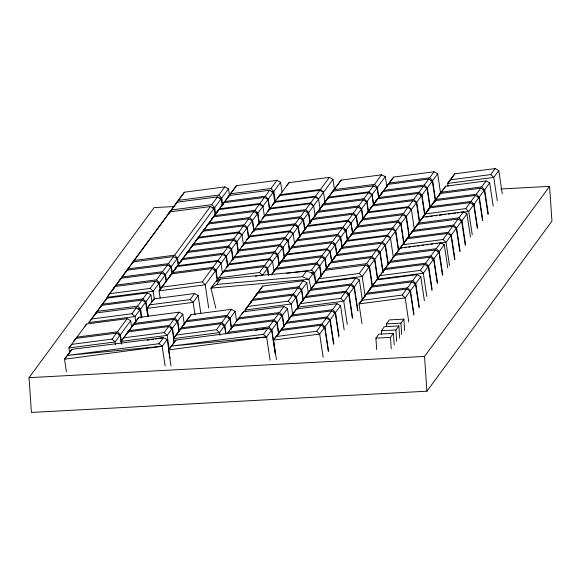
<?xml version="1.0" encoding="UTF-8"?>
<svg xmlns="http://www.w3.org/2000/svg" width="581" height="581" viewBox="0 0 581 581"><rect width="100%" height="100%" fill="white"/><g stroke="black" fill="none" stroke-linecap="round" stroke-linejoin="round"><path stroke-width="0.87" d="M500.706 188.992L549.582 186.37L551.95 221.143L426.919 391.202L31.418 412.445L29.05 377.665L154.081 207.613L174.896 206.495M184.395 324.888L182.783 314.161L179.18 312.15L138.801 317.415L131.626 327.009L130.689 320.705L127.079 318.7L86.7 323.973L68.936 347.954L69.742 353.321M159.158 283.15L153.173 291.284L107.027 297.312L115.125 286.477L155.505 281.204L159.158 283.15L160.095 289.403M107.027 297.312L115.125 286.477M121.168 278.263L113.302 288.772L121.168 278.263L161.54 272.99L165.193 274.936L166.268 282.083M127.094 270.194L119.294 280.623L127.094 270.194L167.473 264.921L171.119 266.868L172.194 274.021M133.202 261.886L125.22 272.562L133.202 261.886L173.581 256.613L177.234 258.56L178.171 264.813M170.001 211.833L131.386 264.181L170.001 211.833L210.38 206.56L214.099 208.426L215.166 215.573M177.111 202.173L168.541 213.648L177.111 202.173L217.483 196.901L221.172 198.796L222.247 205.95M184.453 192.188L175.615 204.018L184.453 192.188L224.825 186.908L228.515 188.81L229.451 195.071M140.021 309.731L135.01 316.551L88.864 322.571L96.047 312.985L136.419 307.712L140.021 309.731L141.227 317.778M88.864 322.571L96.047 312.985M101.646 305.366L94.463 314.953L101.646 305.366L142.025 300.094L145.628 302.113L147.77 316.413M106.955 298.147L99.772 307.734L106.955 298.147L147.334 292.875L150.937 294.894L152.004 302.04M170.001 358.223L167.183 339.449L163.414 337.706L71.884 349.37L64.527 359.232L66.408 371.746M120.093 335.114L115.082 341.933L68.936 347.954L71.695 344.388L112.068 339.115L116.498 333.095L120.093 335.114L121.429 344.097M74.237 340.749L77.048 337.103L117.427 331.831L127.079 318.7M109.838 293.666L150.21 288.394L155.505 281.204M116.113 285.133L156.492 279.853L161.54 272.99M122.104 276.984L162.484 271.712L167.473 264.921M128.031 268.923L168.41 263.643L173.581 256.613M134.255 260.455L174.634 255.182L210.38 206.56M171.388 209.959L211.76 204.686L217.483 196.901M178.461 200.329L218.841 195.056L224.825 186.908M91.624 319.005L131.996 313.733L136.419 307.712M97.223 311.38L137.603 306.107L142.025 300.094M102.532 304.161L142.911 298.888L147.334 292.875M130.689 320.705L120.383 334.721L121.727 343.661M165.193 274.936L159.448 282.744L160.523 289.897M166.515 281.749L165.44 274.602L171.119 266.868M177.234 258.56L171.366 266.534L172.441 273.687M178.599 265.306L177.532 258.153L214.099 208.426M221.172 198.796L214.687 207.62L215.762 214.774M228.515 188.81L221.76 197.998L222.835 205.144M145.628 302.113L140.609 308.932L141.953 317.872M148.068 316.013L145.918 301.713L150.937 294.894M172.187 328.57L167.175 335.39L121.03 341.417L128.205 331.831L168.584 326.558L172.187 328.57L174.068 341.091M131.626 327.009L138.801 317.415M121.03 341.417L128.205 331.831M133.499 324.634L126.317 334.228L133.499 324.634L173.872 319.368L177.474 321.38L178.948 331.214M160.145 297.98L159.078 290.827L171.715 273.811L212.094 268.545L215.718 270.521L217.33 281.248M227.556 266.265L226.082 256.432L222.479 254.413L182.107 259.685L169.87 276.149L177.052 266.556L217.432 261.283L221.027 263.302L222.501 273.135M174.925 269.272L182.107 259.685M187.394 252.495L180.212 262.082L187.394 252.495L227.767 247.223L231.369 249.234L232.843 259.068M192.681 245.298L185.499 254.892L192.681 245.298L233.061 240.033L236.656 242.045L238.268 252.771M248.494 237.789L247.019 227.955L243.417 225.936L203.038 231.209L190.808 247.673L197.99 238.079L238.363 232.807L241.965 234.826M195.862 240.795L203.038 231.209M208.332 224.019L201.149 233.606L208.332 224.019L248.704 218.746L252.307 220.758L253.781 230.592M213.619 216.822L206.437 226.416L213.619 216.822L253.991 211.557L257.594 213.568L259.206 224.295M269.431 209.313L267.957 199.479L264.355 197.46L223.975 202.733L211.745 219.197L218.928 209.603L259.3 204.33L262.902 206.349M218.928 209.603L216.757 212.377L223.975 202.733M229.284 195.514L222.102 205.1L229.284 195.514L269.664 190.241L273.266 192.26L274.74 202.094M236.54 185.644L227.708 197.482L236.54 185.644L276.919 180.371L280.608 182.267L282.083 192.1M200.844 313.428L198.157 295.547L194.562 293.528L154.183 298.801L147 308.395L148.206 316.434M123.782 337.844L164.162 332.572L168.584 326.558M129.076 330.654L169.449 325.382L173.872 319.368M134.378 323.435L174.758 318.163L179.18 312.15M161.91 287.152L202.282 281.887L212.094 268.545M172.63 272.576L213.002 267.304L217.432 261.283M177.684 265.699L218.057 260.426L222.479 254.413M182.971 258.509L223.344 253.236L227.767 247.223M188.259 251.319L228.631 246.046L233.061 240.033M193.567 244.1L233.94 238.827L238.363 232.807M198.615 237.222L238.994 231.957L243.417 225.936M203.909 230.032L244.281 224.76L248.704 218.746M209.196 222.843L249.569 217.57L253.991 211.557M214.505 215.624L254.877 210.351L259.3 204.33M219.553 208.746L259.932 203.481L264.355 197.46M224.862 201.527L265.241 196.255L269.664 190.241M230.555 193.793L270.928 188.52L276.919 180.371M198.157 295.547L193.146 302.367L147 308.395L149.76 304.822L190.14 299.549L194.562 293.528M167.183 339.449L162.172 346.269L67.461 355.39L158.991 343.72L163.414 337.706L155.367 338.963M177.474 321.38L172.463 328.2L174.068 338.926M182.783 314.161L177.771 320.981L179.246 330.814M215.718 270.521L205.224 284.799L208.71 308.046M226.082 256.432L216.016 270.121L217.628 280.848M227.97 266.781L226.358 256.054L231.369 249.234M233.257 259.591L231.645 248.864L236.656 242.045M247.019 227.955L236.954 241.645L238.566 252.372M248.9 238.304L247.295 227.578L252.307 220.758M254.195 231.115L252.582 220.388L257.594 213.568M267.957 199.479L257.891 213.169L259.366 223.002M269.86 209.806L268.248 199.072L273.266 192.26M280.608 182.267L273.854 191.454L275.467 202.181M174.046 343.073L173.37 338.607L180.553 329.02L220.933 323.748L224.527 325.759L225.74 333.806M185.84 321.823L178.657 331.417L185.84 321.823L226.22 316.558L229.822 318.57L231.427 329.296M191.149 314.604L183.966 324.198L191.149 314.604L231.528 309.332L235.123 311.351L236.605 321.184M334.46 189.253L332.978 179.42L329.405 177.372L289.026 182.637L216.321 281.357L219.066 277.791L259.446 272.518L263.781 266.628L267.376 268.647L268.313 274.907M215.805 308.191L210.947 288.132L216.655 284.436L220.693 278.953L306.354 271.247L313.42 273.114L315.955 283.579M275.111 353.342L271.618 330.095L267.848 328.352L175.949 340.045L168.584 349.9L171.003 365.994M176.13 335.034L216.51 329.761L220.933 323.748M181.417 327.844L221.797 322.571L226.22 316.558M186.726 320.625L227.106 315.352L231.528 309.332M221.521 274.283L224.273 270.717L264.645 265.444L268.981 259.547L272.576 261.573L274.05 271.407M226.474 267.543L229.226 263.977L269.599 258.712L273.934 252.815L277.529 254.834L279.141 265.568M231.652 260.499L234.404 256.933L274.784 251.66L279.12 245.763L282.715 247.789L284.32 258.516M236.837 253.447L239.59 249.881L279.962 244.616L284.298 238.718L287.893 240.737L289.505 251.471M242.037 246.373L244.79 242.807L285.169 237.542L289.505 231.645L293.093 233.664M246.99 239.641L249.743 236.075L290.122 230.802L294.451 224.905L298.046 226.931L299.527 236.765M252.169 232.589L254.921 229.023L295.301 223.758L299.636 217.86L303.231 219.879L304.705 229.713M257.354 225.544L260.106 221.978L300.486 216.706L304.814 210.809L308.409 212.835L310.022 223.562M262.554 218.471L265.306 214.905L305.686 209.632L310.022 203.735L313.617 205.761M267.507 211.731L270.259 208.165L310.639 202.9L314.975 197.003L318.57 199.022L320.175 209.748M314.975 197.003L274.595 202.275L272.424 205.049L275.169 201.484L315.548 196.218L319.877 190.328L323.472 192.347L308.7 212.443L310.312 223.169M277.398 198.281L280.18 194.679L320.552 189.406L329.405 177.372M224.527 325.759L219.516 332.579L219.923 335.259M229.822 318.57L224.803 325.389L226.016 333.436M235.123 311.351L230.112 318.17L231.587 328.004M259.801 275.677L262.459 275.329L267.376 268.647M268.742 275.409L267.667 268.255L277.529 254.834M282.715 247.789L277.798 254.471L279.272 264.304M287.893 240.737L282.983 247.426L284.458 257.26M298.046 226.931L288.183 240.345L289.658 250.179M303.231 219.879L298.314 226.561L299.796 236.402M308.409 212.835L303.5 219.516L304.974 229.35M325.084 203.081L323.544 192.253L332.978 179.42M227.222 333.748L243.497 311.794L283.869 306.521L287.472 308.54L289.084 319.267M245.298 311.823L245.029 310.036L252.212 300.442L292.584 295.177L296.187 297.189L297.93 308.809M257.499 293.252L250.317 302.839L257.499 293.252L297.871 287.98L301.474 289.999L302.948 299.832M262.808 286.034L255.625 295.62L262.808 286.034L303.18 280.761L306.783 282.78L308.395 293.507M271.392 274.828L275.568 269.33L315.948 264.057L319.55 266.076L321.024 275.91M271.639 274.675L275.568 269.33M280.855 262.14L273.673 271.726L280.855 262.14L321.235 256.867L324.837 258.879L326.311 268.712M336.675 254.623L335.193 244.79L331.598 242.771L291.219 248.043L278.982 264.508L286.164 254.921L326.544 249.648L330.139 251.66L331.657 261.443M284.036 257.637L291.219 248.043M296.506 240.854L289.323 250.44L296.506 240.854L336.886 235.581L340.481 237.6L341.962 247.433M301.793 233.664L294.611 243.25L301.793 233.664L342.173 228.391L345.775 230.403L347.249 240.236M357.605 226.147L356.131 216.314L352.529 214.302L312.157 219.567L299.919 236.031L307.102 226.445L347.482 221.172L351.077 223.184L352.558 233.017M304.974 229.161L312.157 219.567M317.444 212.377L310.261 221.964L317.444 212.377L357.823 207.105L361.418 209.124L362.9 218.957M322.731 205.187L315.548 214.774L322.731 205.187L363.11 199.915L366.705 201.927L368.187 211.76M378.543 197.671L377.069 187.837L373.467 185.826L333.095 191.091L320.857 207.555L328.04 197.968L368.419 192.696L372.014 194.708L373.496 204.541M328.04 197.968L325.868 200.735L333.095 191.091M341.178 180.095L331.221 193.466L341.178 180.095L381.55 174.83L385.326 176.609L386.801 186.443M216.655 284.436L302.323 276.738L306.354 271.247M227.374 333.654L228.478 332.223L268.85 326.95L273.273 320.937L276.876 322.949L278.619 334.569M231.006 328.599L233.765 325.033L274.138 319.761L278.56 313.74L282.163 315.759L283.775 326.486M236.314 321.38L239.074 317.807L279.446 312.542L283.869 306.521M271.618 330.095L266.606 336.915L171.518 346.058L263.425 334.365L267.848 328.352L255.4 330.298M247.789 306.463L288.161 301.19L292.584 295.177M253.076 299.273L293.449 294.001L297.871 287.98M258.378 292.047L298.757 286.782L303.18 280.761M286.397 273.353L311.525 270.078L315.948 264.057M276.433 268.153L316.812 262.881L321.235 256.867M281.741 260.934L322.121 255.662L326.544 249.648M286.796 254.064L327.176 248.791L331.598 242.771M292.083 246.867L332.463 241.602L336.886 235.581M297.37 239.677L337.75 234.404L342.173 228.391M302.679 232.458L343.059 227.186L347.482 221.172M307.734 225.588L348.106 220.315L352.529 214.302M313.021 218.391L353.401 213.125L357.823 207.105M318.308 211.201L358.688 205.928L363.11 199.915M323.617 203.982L363.989 198.709L368.419 192.696M328.672 197.112L369.044 191.839L373.467 185.826M334.148 189.653L374.527 184.38L381.55 174.83M276.876 322.949L271.864 329.768L275.488 353.909M278.895 334.198L277.152 322.578L282.163 315.759M287.472 308.54L282.46 315.36L284.073 326.086M296.187 297.189L291.175 304.008L292.78 314.735M301.474 289.999L296.463 296.818L298.206 308.438M303.376 300.326L301.771 289.599L306.783 282.78M319.55 266.076L314.532 272.888L316.144 283.622M321.431 276.425L319.819 265.699L324.837 258.879M335.193 244.79L325.128 258.48L326.602 268.313M340.481 237.6L335.469 244.412L337.082 255.146M342.369 247.949L340.756 237.222L345.775 230.403M356.131 216.314L346.065 230.003L347.54 239.837M358.019 226.67L356.407 215.936L361.418 209.124M363.307 219.473L361.694 208.746L366.705 201.927M377.069 187.837L367.003 201.527L368.477 211.361M378.972 198.165L377.367 187.438L385.326 176.609M297.886 308.998L297.617 307.211L304.793 297.625L345.172 292.352L348.774 294.364L352.398 318.504M310.087 290.427L302.904 300.021L310.087 290.427L350.459 285.162L354.061 287.174L357.547 310.414M315.389 283.208L308.213 292.802L315.389 283.208L355.768 277.936L359.37 279.955L362.457 300.515M276.476 359.762L273.52 340.096L280.703 330.502L321.082 325.237L324.685 327.248L328.309 351.389M285.961 323.356L278.778 332.942L285.961 323.356L326.34 318.083L329.935 320.102L333.559 344.235M291.248 316.166L284.065 325.752L291.248 316.166L331.628 310.893L335.222 312.905L338.846 337.045M296.557 308.947L289.374 318.533L296.557 308.947L336.936 303.674L340.531 305.686L344.155 329.826M369.233 266.875L362.188 276.462L316.042 282.489L325.113 270.325L365.493 265.052L369.233 266.875L372.189 286.549M316.042 282.489L325.113 270.325M330.56 262.917L323.385 272.504L330.56 262.917L370.939 257.644L374.542 259.656L377.49 279.33M335.869 255.698L328.686 265.285L335.869 255.698L376.248 250.426L379.851 252.437L382.799 272.111M341.156 248.501L333.981 258.095L341.156 248.501L381.535 243.236L385.138 245.247L388.086 264.914M398.45 250.825L395.494 231.158L391.899 229.139L351.52 234.412L339.282 250.876L346.465 241.282L386.844 236.017L390.447 238.028M346.465 241.282L344.301 244.056L351.52 234.412M356.807 227.222L349.624 236.808L356.807 227.222L397.186 221.949L400.788 223.961L403.737 243.635M362.094 220.025L354.911 229.618L362.094 220.025L402.473 214.759L406.075 216.771L409.024 236.438M419.388 222.349L416.432 202.682L412.837 200.663L372.457 205.935L360.22 222.4L367.403 212.806L407.782 207.54L411.384 209.552L414.333 229.219M365.275 215.522L372.457 205.935M377.744 198.746L370.562 208.332L377.744 198.746L418.124 193.473L421.719 195.485L424.675 215.159M383.032 191.548L375.849 201.142L383.032 191.548L423.411 186.283L427.013 188.295L429.962 207.962M388.34 184.33L381.158 193.923L388.34 184.33L428.72 179.064L432.315 181.076L435.401 201.636M393.693 177.052L386.51 186.639L393.693 177.052L434.072 171.78L437.675 173.799L440.623 193.466M300.37 303.638L340.749 298.365L345.172 292.352M305.657 296.448L346.036 291.175L350.459 285.162M310.966 289.229L351.345 283.956L355.768 277.936M276.28 336.522L316.66 331.25L321.082 325.237M281.538 329.369L321.918 324.104L326.34 318.083M286.825 322.179L327.205 316.906L331.628 310.893M292.134 314.96L332.506 309.688L336.936 303.674M318.933 278.727L359.312 273.455L365.493 265.052M326.137 268.93L366.517 263.658L370.939 257.644M331.446 261.711L371.825 256.439L376.248 250.426M336.733 254.522L377.113 249.249L381.535 243.236M342.042 247.303L382.421 242.03L386.844 236.017M347.097 240.425L387.476 235.16L391.899 229.139M352.384 233.235L392.763 227.963L397.186 221.949M357.671 226.045L398.05 220.773L402.473 214.759M362.98 218.826L403.359 213.554L407.782 207.54M368.034 211.949L408.414 206.683L412.837 200.663M373.322 204.759L413.701 199.486L418.124 193.473M378.609 197.569L418.988 192.296L423.411 186.283M383.918 190.35L424.297 185.078L428.72 179.064M389.27 183.066L429.649 177.793L434.072 171.78M324.685 327.248L319.666 334.068L323.159 357.308M329.935 320.102L324.924 326.921L328.548 351.055M333.835 343.865L330.211 319.724L335.222 312.905M340.531 305.686L335.52 312.505L339.006 335.753M348.774 294.364L343.763 301.183L347.249 324.43M354.061 287.174L349.05 293.993L352.536 317.233M359.37 279.955L354.359 286.774L357.983 310.908M374.542 259.656L369.531 266.476L372.479 286.142M377.788 278.924L374.832 259.257L379.851 252.437M385.138 245.247L380.127 252.067L383.213 272.627M388.384 264.515L385.428 244.848L395.494 231.158M398.726 250.447L395.77 230.78L400.788 223.961M406.075 216.771L401.057 223.591L404.144 244.151M409.322 236.039L406.366 216.372L416.432 202.682M419.664 221.971L416.708 202.304L421.719 195.485M427.013 188.295L421.995 195.114L424.951 214.781M430.26 207.562L427.304 187.895L432.315 181.076M437.675 173.799L432.656 180.611L435.612 200.285M428.328 266.396L423.317 273.215L377.171 279.236L384.353 269.649L424.733 264.377L428.328 266.396L431.952 290.529M401.653 248.123L399.881 248.356L407.056 238.769L447.435 233.497L451.038 235.508L454.662 259.649M361.985 323.581L359.029 303.914L366.212 294.32L406.591 289.055L410.186 291.066L413.81 315.207M371.499 287.13L364.316 296.717L371.499 287.13L411.878 281.858L415.48 283.877L419.104 308.01M376.808 279.911L369.625 289.498L376.808 279.911L417.187 274.639L420.782 276.658L424.406 300.791M377.171 279.236L384.353 269.649M389.64 262.459L382.458 272.046L389.64 262.459L430.02 257.187L433.615 259.199L437.239 283.339M394.949 255.241L387.767 264.827L394.949 255.241L435.329 249.968L438.924 251.98L442.417 275.227M400.302 247.956L393.119 257.55L400.302 247.956L440.681 242.691L444.276 244.703L447.769 267.943M399.881 248.356L407.056 238.769M412.35 231.572L405.168 241.166L412.35 231.572L452.722 226.307L456.325 228.318L459.811 251.566M417.652 224.353L410.476 233.947L417.652 224.353L458.031 219.088L461.634 221.1L465.258 245.24M423.004 217.076L415.829 226.663L423.004 217.076L463.384 211.804L466.986 213.823L470.472 237.063M429.766 207.882L422.583 217.476L429.766 207.882L470.145 202.616L473.74 204.628L477.233 227.875M435.053 200.692L427.87 210.278L435.053 200.692L475.432 195.419L479.027 197.438L482.52 220.678M440.362 193.473L433.179 203.06L440.362 193.473L480.741 188.2L484.336 190.219L487.96 214.353M445.714 186.196L438.532 195.782L445.714 186.196L486.094 180.923L489.689 182.935L493.182 206.182M448.024 186.102L447.624 183.422L454.807 173.828L495.179 168.555L498.781 170.574L502.274 193.814M361.789 300.341L402.168 295.068L406.591 289.055M367.076 293.144L407.455 287.878L411.878 281.858M372.385 285.925L412.764 280.659L417.187 274.639M379.93 275.663L420.31 270.397L424.733 264.377M385.218 268.473L425.597 263.2L430.02 257.187M390.526 261.254L430.899 255.981L435.329 249.968M395.879 253.977L436.258 248.704L440.681 242.691M402.633 244.783L443.012 239.51L447.435 233.497M407.92 237.593L448.3 232.32L452.722 226.307M413.229 230.374L453.608 225.101L458.031 219.088M418.581 223.089L458.961 217.824L463.384 211.804M425.343 213.902L465.722 208.63L470.145 202.616M430.63 206.705L471.009 201.44L475.432 195.419M435.939 199.486L476.318 194.221L480.741 188.2M441.291 192.209L481.671 186.937L486.094 180.923M450.384 179.849L490.756 174.576L495.179 168.555M410.186 291.066L405.175 297.886L408.799 322.027M413.955 313.936L410.462 290.696L415.48 283.877M420.782 276.658L415.771 283.47L419.264 306.717M433.615 259.199L428.604 266.018L432.097 289.265M438.924 251.98L433.913 258.799L437.537 282.94M444.276 244.703L439.265 251.522L442.758 274.762M451.038 235.508L446.026 242.328L449.512 265.575M454.938 259.279L451.314 235.138L456.325 228.318M460.108 251.159L456.622 227.919L461.634 221.1M466.986 213.823L461.975 220.635L465.599 244.775M473.74 204.628L468.729 211.448L472.222 234.695M479.027 197.438L474.016 204.258L477.64 228.391M484.336 190.219L479.325 197.039L482.811 220.279M489.689 182.935L484.677 189.755L488.301 213.895M498.781 170.574L493.77 177.394L497.256 200.634M376.699 349.595L375.914 338.157L378.863 334.148L393.41 333.371L394.187 344.802M381.615 334.257L381.376 330.742L384.324 326.725L398.864 325.948L399.699 338.258M386.568 326.558L386.387 323.922L389.335 319.913L403.875 319.129L404.652 330.56M391.238 348.811L390.454 337.379L393.41 333.371M396.692 341.396L395.915 329.957L398.864 325.948M401.703 334.576L400.926 323.138L403.875 319.129M426.919 391.202L424.544 356.422L549.582 186.37M71.884 349.37L64.527 359.232L162.172 346.269L165.12 365.936M175.949 340.045L168.584 349.9L266.606 336.915L270.1 360.162M84.543 326.725L86.7 323.973M73.947 341.134L76.118 338.367L116.498 333.095M195.819 240.854L197.99 238.079M174.881 269.33L177.052 266.556M171.715 273.811L159.078 290.827L205.224 284.799L202.282 281.887M152.011 301.575L154.183 298.801M286.832 185.448L289.026 182.637M277.326 198.375L279.505 195.594L319.877 190.328M267.471 211.789L269.642 209.007L310.022 203.735M262.263 218.863L264.442 216.081L304.814 210.809M257.085 225.907L259.257 223.133L299.636 217.86M251.9 232.959L254.079 230.178L294.451 224.905M246.947 239.692L249.126 236.91L289.505 231.645M241.747 246.765L243.926 243.991L284.298 238.718M236.569 253.817L238.74 251.036L279.12 245.763M231.383 260.862L233.555 258.087L273.934 252.815M226.43 267.601L228.609 264.82L268.981 259.547M221.23 274.675L223.402 271.893L263.781 266.628M180.553 329.02L173.37 338.607L219.516 332.579L216.51 329.761M304.931 229.212L307.102 226.445M284 257.688L286.164 254.921M252.212 300.442L245.029 310.036L291.175 304.008L288.161 301.19M241.326 314.568L243.497 311.794M236.017 321.787L238.188 319.013L278.56 313.74M230.73 328.977L232.901 326.202L273.273 320.937M365.238 215.58L367.403 212.806M304.793 297.625L297.617 307.211L343.763 301.183L340.749 298.365M280.703 330.502L273.52 340.096L319.666 334.068L316.66 331.25M454.807 173.828L447.624 183.422L493.77 177.394L490.756 174.576M366.212 294.32L359.029 303.914L405.175 297.886L402.168 295.068M220.693 278.953L215.515 281.916L210.947 288.132L308.852 279.33L313.42 273.114L311.627 273.273M147.32 340.226L149.106 339.943M151.786 339.529L153.58 339.246M219.102 198.346L221.76 197.998L218.841 195.056M271.189 191.803L273.854 191.454L270.928 188.52M212.021 207.969L214.687 207.62L211.76 204.686M430.884 180.844L432.656 180.611L429.649 177.793M256.112 213.401L257.891 213.169L254.877 210.351M365.231 201.76L367.003 201.527L363.989 198.709M420.223 195.347L421.995 195.114L418.988 192.296M306.928 212.675L308.7 212.443L305.686 209.632M482.905 189.987L484.677 189.755L481.671 186.937M301.728 219.749L303.5 219.516L300.486 216.706M477.553 197.271L479.325 197.039L476.318 194.221M296.542 226.793L298.314 226.561L295.301 223.758M472.244 204.49L474.016 204.258L471.009 201.44M235.174 241.878L236.954 241.645L233.94 238.827M426.134 217.011L428.793 216.662M430.572 216.43L432.344 216.197M435.009 215.849L436.781 215.616M439.447 215.275L442.105 214.926M443.884 214.694L445.656 214.462M448.321 214.113L450.979 213.764M452.759 213.532L455.417 213.183M457.196 212.951L458.968 212.719M461.634 212.377L468.729 211.448L465.722 208.63M344.293 230.236L346.065 230.003L343.059 227.186M399.285 223.823L401.057 223.591L398.05 220.773M286.411 240.578L288.183 240.345L285.169 237.542M460.196 220.867L461.975 220.635L458.961 217.824M281.204 247.651L282.983 247.426L279.962 244.616M333.697 244.645L335.469 244.412L332.463 241.602M169.594 266.766L171.366 266.534L168.41 263.643M276.026 254.703L277.798 254.471L274.784 251.66M214.244 270.354L216.016 270.121L213.002 267.304M404.318 247.775L406.09 247.542M408.748 247.201L410.527 246.969M413.185 246.62L414.965 246.388M417.623 246.039L419.402 245.807M422.06 245.458L423.839 245.226M426.498 244.877L428.277 244.645M430.935 244.303L432.714 244.071M435.372 243.722L437.152 243.49M439.81 243.141L446.026 242.328L443.012 239.51M323.356 258.712L325.128 258.48L322.121 255.662M378.347 252.299L380.127 252.067L377.113 249.249M157.676 282.976L159.448 282.744L156.492 279.853M437.493 251.755L439.265 251.522L436.258 248.704M255.364 276.258L257.136 276.026M311.874 273.237L314.532 272.888L311.525 270.078M367.751 266.708L369.531 266.476L366.517 263.658M432.141 259.032L433.913 258.799L430.899 255.981M426.832 266.251L428.604 266.018L425.597 263.2M137.951 309.274L140.609 308.932L137.603 306.107M352.58 287.007L354.359 286.774L351.345 283.956M294.683 297.051L296.463 296.818L293.449 294.001M413.999 283.702L415.771 283.47L412.764 280.659M347.271 294.226L349.05 293.993L346.036 291.175M175.992 321.213L177.771 320.981L174.758 318.163M228.34 318.403L230.112 318.17L227.106 315.352M118.604 334.954L120.383 334.721L117.427 331.831M170.683 328.432L172.463 328.2L169.449 325.382M280.681 315.592L282.46 315.36L279.446 312.542M223.031 325.621L224.803 325.389L221.797 322.571M333.748 312.738L335.52 312.505L332.506 309.688M270.085 330.001L271.864 329.768L268.85 326.95M323.152 327.147L324.924 326.921L321.918 324.104M440.071 192.253L441.88 192.151M386.387 323.922L400.926 323.138M381.376 330.742L395.915 329.957M375.914 338.157L390.454 337.379M29.05 377.665L424.544 356.422M302.323 276.738L308.852 279.33L311.176 288.924M263.425 334.365L266.606 336.915M158.991 343.72L162.172 346.269M315.548 196.218L318.57 199.022M310.639 202.9L313.653 205.703L315.222 216.488M290.122 230.802L293.136 233.613L294.574 243.497M269.599 258.712L272.62 261.515M264.645 265.444L267.667 268.255M259.446 272.518L262.459 275.329M424.297 185.078L427.304 187.895M453.608 225.101L456.622 227.919M413.701 199.486L416.708 202.304M448.3 232.32L451.314 235.138M408.414 206.683L411.421 209.501M403.359 213.554L406.366 216.372M369.044 191.839L372.058 194.657L373.532 204.49M392.763 227.963L395.77 230.78M358.688 205.928L361.694 208.746M387.476 235.16L390.483 237.97L393.395 257.695M420.31 270.397L423.317 273.215L426.803 296.455M353.401 213.125L356.407 215.936M382.421 242.03L385.428 244.848M348.106 220.315L351.12 223.133L352.594 232.966M407.455 287.878L410.462 290.696M371.825 256.439L374.832 259.257M337.75 234.404L340.756 237.222M327.176 248.791L330.182 251.609L331.62 261.494M265.241 196.255L268.248 199.072M259.932 203.481L262.946 206.291L264.377 216.183M316.812 262.881L319.819 265.699M249.569 217.57L252.582 220.388M244.281 224.76L247.295 227.578M298.757 286.782L301.771 289.599M238.994 231.957L242.008 234.768L243.439 244.659M327.205 316.906L330.211 319.724M228.631 246.046L231.645 248.864M223.344 253.236L226.358 256.054M218.057 260.426L221.07 263.244M274.138 319.761L277.152 322.578M190.14 299.549L193.146 302.367L195.027 314.88M164.162 332.572L167.175 335.39L169.318 349.697M142.911 298.888L145.918 301.713M131.996 313.733L135.01 316.551L135.816 321.91M112.068 339.115L115.082 341.933L115.481 344.613M320.552 189.406L323.544 192.253M162.484 271.712L165.44 274.602M150.21 288.394L153.173 291.284L154.379 299.331M174.634 255.182L177.532 258.153M359.312 273.455L362.188 276.462L365.137 296.128M374.527 184.38L377.367 187.438"/></g></svg>
